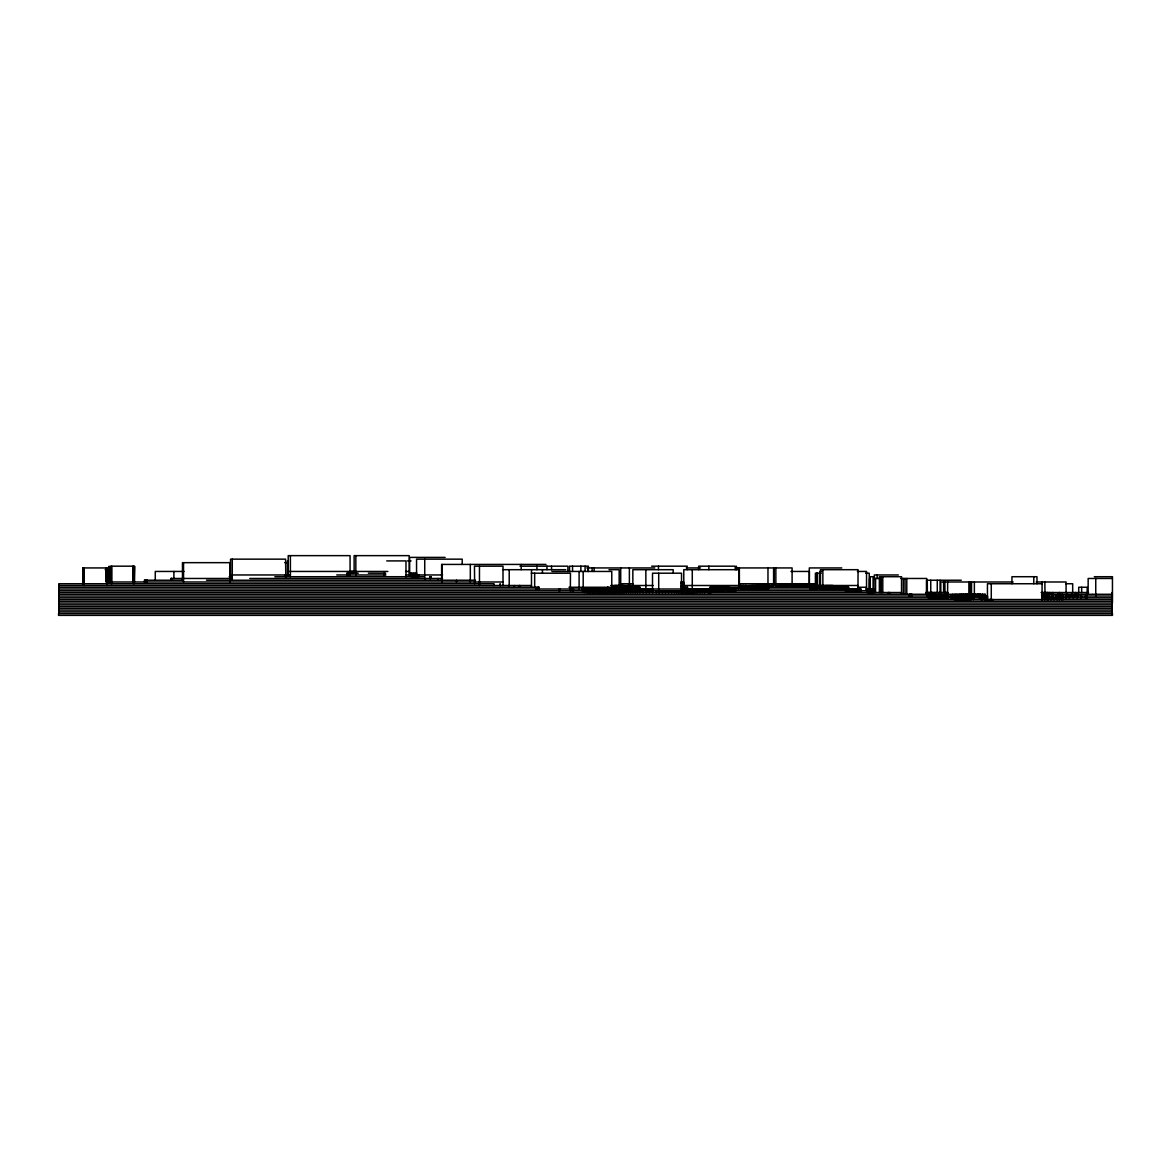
<?xml version="1.0" encoding="UTF-8"?>
<svg xmlns="http://www.w3.org/2000/svg" width="1171" height="1171" viewBox="0 0 1171 1171"><rect width="100%" height="100%" fill="white"/><g stroke="black" fill="none" stroke-linecap="round" stroke-linejoin="round"><path stroke-width="1.5" d="M58.77 603.065L1112.23 603.065L1112.23 599.552L58.77 599.552M445.126 557.396L409.645 557.396L409.66 574.961M386.752 560.909L405.986 560.909L405.986 576.718M407.406 560.909L411.065 560.909M284.743 562.665L288.286 562.665M545.949 564.422L441.628 564.422L441.628 580.231M519.968 566.179L567.876 566.179L567.876 571.448M651.647 566.179L687.231 566.179L687.231 569.692M586.803 567.935L654.779 567.935M686.265 567.935L700.536 567.935M737.115 567.935L773.592 567.935L773.592 583.744M841.788 567.935L809.307 567.935L809.249 587.257M105.156 569.692L108.683 569.692M503.091 569.692L531.488 569.692L531.488 587.257M531.868 569.692L565.769 569.692M608.964 569.692L619.166 569.692L619.166 585.5M184.023 571.448L155.275 571.448L155.275 580.231M288.212 571.448L387.85 571.448M405.634 571.448L409.191 571.448M551.907 571.448L611.774 571.448L611.774 587.257M790.937 571.448L809.381 571.448L809.381 585.5M821.866 571.448L819.846 571.448L819.788 587.257M857.377 571.448L866.54 571.448L866.54 590.77M348.665 573.205L346.836 573.205L346.836 574.961M349.104 573.205L358.253 573.205M368.353 573.205L385.669 573.205M409.66 573.205L416.935 573.205M531.341 573.205L570.467 573.205L570.35 590.77M821.12 573.205L815.397 573.205L815.411 589.013M865.676 573.205L869.233 573.205L869.233 590.77M230.555 574.961L289.574 574.961M336.765 574.961L385.918 574.961M405.634 574.961L442.579 574.961M898.362 574.961L874.342 574.961L874.342 578.474M229.15 576.718L231.346 576.718M274.848 576.718L423.682 576.718M431.148 576.718L429.83 576.718L429.83 578.474M1094.314 576.718L1112.45 576.718L1112.45 603.065M231.785 578.474L170.732 578.474L170.732 580.231M249.789 578.474L442.565 578.474M880.753 578.474L873.961 578.474L873.8 592.526M900.645 578.474L926.729 578.474L926.729 596.039M1112.45 578.474L1088.152 578.474L1088.152 594.283M183.042 580.231L144.384 580.231L144.384 581.987M206.535 580.231L475.499 580.231M961.289 580.231L927.271 580.231L927.359 594.283M111.391 581.987L503.003 581.987M1013.164 581.987L940.796 581.987L940.796 592.526M1036.233 581.987L1066.078 581.987L1066.078 592.526M620.703 583.744L632.999 583.744M681.449 583.744L684.084 583.744L684.084 585.5M739.34 583.744L816.333 583.744M1042.073 583.744L987.446 583.744L987.446 599.552L987.519 596.039L58.77 596.039M1065.83 583.744L1072.68 583.744L1072.68 592.526M58.77 585.5L531.488 585.5M610.662 585.5L653.14 585.5M858.05 585.5L681.01 585.5L681.01 587.257M58.77 587.257L539.187 587.257L539.187 589.013M568.989 587.257L640.171 587.257M709.553 587.257L848.77 587.257L848.77 590.77M857.611 587.257L866.54 587.257M58.77 589.013L861.066 589.013L861.066 590.77M865.676 589.013L874.239 589.013M58.77 590.77L874.239 590.77L874.239 592.526M58.77 592.526L901.538 592.526M925.602 592.526L948.027 592.526L948.027 594.283M1041.092 592.526L1088.562 592.526M1111.996 592.526L1112.23 613.604M58.77 594.283L912.004 594.283L912.004 596.039M912.238 594.283L985.323 594.283L985.323 596.039M1041.531 594.283L1092.221 594.283M1092.704 594.283L1112.45 594.283M1041.531 596.039L1112.45 596.039M58.77 597.796L987.519 597.796M1041.751 597.796L1112.23 597.796M58.77 601.309L1112.23 601.309M58.77 604.822L1112.23 604.822M58.77 606.578L1112.23 606.578M58.77 608.335L1112.23 608.335M58.77 610.091L1112.23 610.091M58.77 611.848L1112.23 611.848M1095.749 578.474L1095.749 596.039M1087.186 592.526L1087.186 587.257L1078.711 587.257L1078.711 592.526M1087.23 596.039L1087.23 597.796M1086.761 594.283L1086.761 596.039M1086.322 594.283L1086.322 596.039M1085.883 596.039L1085.883 597.796M1085.444 596.039L1085.444 597.796M1081.667 587.257L1081.667 592.526M1081.492 596.039L1081.492 597.796M1081.053 596.039L1081.053 597.796M1078.418 594.283L1078.418 596.039M1077.979 594.283L1077.979 596.039M1077.54 596.039L1077.54 597.796M1077.1 596.039L1077.1 597.796M1075.783 592.526L1075.783 594.283M1075.344 592.526L1075.344 596.039M1074.905 594.283L1074.905 596.039M1073.587 596.039L1073.587 597.796M1073.148 596.039L1073.148 597.796M1071.831 594.283L1071.831 596.039M1071.392 594.283L1071.392 596.039M1069.635 596.039L1069.635 597.796M1069.196 596.039L1069.196 597.796M1067.44 594.283L1067.44 596.039M1067.001 594.283L1067.001 596.039M1066.122 596.039L1066.122 597.796M1065.683 596.039L1065.683 597.796M1063.224 597.796L1063.224 599.552M1062.609 594.283L1062.609 597.796M1062.17 594.283L1062.17 599.552M1061.731 597.796L1061.731 599.552M1059.975 596.039L1059.975 597.796M1059.535 592.526L1059.535 594.283M1059.535 596.039L1059.535 599.552M1059.096 592.526L1059.096 594.283M1059.096 597.796L1059.096 599.552M1058.218 594.283L1058.218 596.039M1057.779 594.283L1057.779 596.039M1057.34 597.796L1057.34 599.552M1056.901 597.796L1056.901 599.552M1056.462 596.039L1056.462 597.796M1056.022 596.039L1056.022 597.796M1054.266 597.796L1054.266 599.552M1053.827 597.796L1053.827 599.552M1052.949 592.526L1052.949 597.796M1052.509 592.526L1052.509 597.796M1051.192 597.796L1051.192 599.552M1050.753 597.796L1050.753 599.552M1049.875 592.526L1049.875 594.283M1049.436 592.526L1049.436 594.283M1049.436 596.039L1049.436 597.796M1048.996 596.039L1048.996 597.796M1048.118 592.526L1048.118 596.039M1048.118 597.796L1048.118 599.552M1047.679 592.526L1047.679 596.039M1047.679 597.796L1047.591 601.309M1047.211 592.526L1047.211 594.283M1046.801 592.526L1046.801 594.283M1045.923 592.526L1045.923 594.283M1045.923 596.039L1045.923 597.796M1045.483 592.526L1045.483 594.283M1045.483 596.039L1045.483 597.796M1045.044 597.796L1045.044 599.552M1044.869 581.987L1045.015 594.283M1044.605 592.526L1044.605 596.039M1044.605 597.796L1044.605 599.552M1044.166 592.526L1044.166 596.039M1043.288 592.526L1043.288 594.283M1042.849 592.526L1042.849 594.283M1042.41 592.526L1042.41 594.283M1042.073 581.987L1042.073 601.309M1036.979 583.744L1036.979 576.718L1011.949 576.718L1011.949 583.744M1033.788 576.718L1033.788 583.744M992.379 599.552L992.452 601.309M991.969 599.552L991.939 601.309M991.515 599.552L991.471 601.309M991.266 583.744L991.266 599.552M991.09 599.552L991.061 601.309M990.212 599.552L990.183 601.309M989.773 599.552L989.744 601.309M989.305 599.552L989.334 601.309M988.953 599.552L988.953 601.309M987.08 597.796L987.08 599.552M986.641 597.796L986.641 599.552M985.762 597.796L985.762 599.552M985.323 597.796L985.323 599.552M984.884 594.283L984.884 596.039M984.884 597.796L984.884 599.552M984.445 596.039L984.445 599.552M984.006 596.039L984.006 597.796M982.689 594.283L982.689 596.039M982.689 597.796L982.689 599.552M982.249 594.283L982.249 596.039M982.249 597.796L982.249 599.552M981.371 597.796L981.371 599.552M980.932 597.796L980.932 599.552M980.493 594.283L980.493 596.039M980.054 594.283L980.054 596.039M979.615 596.039L979.615 597.796M979.176 594.283L979.176 597.796M978.736 594.283L978.736 596.039M977.858 594.283L977.858 596.039M977.419 594.283L977.419 596.039M976.102 594.283L976.102 596.039M975.663 594.283L975.663 596.039M975.223 594.283L975.223 596.039M974.784 594.283L974.784 596.039M974.36 581.987L974.36 594.283M973.906 594.283L973.906 596.039M973.467 594.283L973.467 596.039M973.467 597.796L973.525 599.552M973.028 594.283L973.028 596.039M972.589 594.283L972.589 596.039M972.15 596.039L972.15 597.796M971.71 594.283L971.71 597.796M971.549 581.987L971.549 594.283M971.271 594.283L971.271 596.039M971.345 597.796L971.315 599.552M970.832 594.283L970.832 596.039M970.393 594.283L970.393 596.039M970.437 597.796L970.466 599.552M970.291 581.987L970.291 594.283M969.954 594.283L969.954 596.039M970.012 597.796L969.998 599.552M969.515 594.283L969.515 596.039M969.573 597.796L969.559 599.552M969.076 594.283L969.076 596.039M969.134 597.796L969.105 599.552M968.885 581.987L968.885 594.283M968.637 594.283L968.637 596.039M968.197 594.283L968.197 596.039M968.271 597.796L968.227 599.552M967.758 594.283L967.758 596.039M967.817 597.796L967.758 599.552M967.319 594.283L967.319 596.039M967.378 597.796L967.348 599.552M966.88 594.283L966.88 596.039M966.939 597.796L966.88 599.552M966.441 594.283L966.441 596.039M966.002 594.283L966.002 596.039M966.06 597.796L966.031 599.552M965.563 594.283L965.621 599.552M965.124 596.039L965.153 599.552M964.684 594.283L964.684 596.039M964.714 597.796L964.743 599.552M963.806 594.283L963.806 596.039M963.835 597.796L963.865 599.552M963.367 594.283L963.367 596.039M963.426 597.796L963.396 599.552M962.986 597.796L962.943 599.552M962.489 594.283L962.489 596.039M962.503 597.796L962.503 599.552M962.108 597.796L962.079 599.552L962.05 596.039M961.611 594.283L961.64 599.552M961.171 594.283L961.171 596.039M961.186 597.796L961.201 599.552M960.762 597.796L960.747 599.552M960.293 594.283L960.293 596.039M960.322 597.796L960.308 599.552M959.883 597.796L959.883 599.552L959.854 596.039M959.415 594.283L959.444 599.552M958.976 597.796L959.005 599.552M958.537 596.039L958.551 599.552M958.098 594.283L958.127 599.552M957.219 596.039L957.234 599.552M956.78 594.283L956.809 599.552M956.341 596.039L956.356 599.552M955.931 597.796L955.917 599.552M955.492 597.796L955.492 599.552L955.463 594.283M955.024 596.039L955.053 599.552M954.585 596.039L954.614 599.552M954.145 594.283L954.189 599.552M952.828 596.039L952.828 597.796M952.389 594.283L952.389 597.796M951.511 596.039L951.511 597.796M951.072 596.039L951.072 597.796M948.437 596.039L948.437 597.796M947.998 596.039L947.998 597.796M947.676 581.987L947.588 594.283M947.31 596.039L947.222 597.796M947.149 592.526L947.119 596.039M946.241 592.526L946.285 594.283M946.344 596.039L946.402 597.796M945.831 592.526L945.846 594.283M945.948 596.039L945.89 597.796M945.509 596.039L945.509 597.796M945.451 596.039L945.451 597.796M945.07 596.039L945.07 597.796L944.865 581.987M944.616 596.039L944.558 597.796M944.177 596.039L944.104 597.796M943.606 581.987L943.606 592.526M943.665 596.039L943.709 597.796M943.284 596.039L943.226 597.796M942.392 596.039L942.333 597.796M941.85 594.283L941.894 597.796M941.499 596.039L941.44 597.796M941.045 596.039L941.001 597.796M940.606 596.039L940.562 597.796M940.079 580.231L940.079 592.526M939.713 596.039L939.684 597.796M939.244 592.526L939.244 594.283M939.23 596.039L939.274 597.796M938.776 592.526L938.776 594.283M938.791 596.039L938.82 597.796M938.381 596.039L938.337 597.796M937.503 596.039L937.488 597.796M937.268 580.231L937.268 592.526M937.034 596.039L937.034 597.796M936.624 596.039L936.595 597.796M936.171 592.526L936.171 594.283M936.156 596.039L936.171 597.796M935.702 592.526L935.702 594.283M935.717 596.039L935.731 597.796M935.278 596.039L935.292 597.796M934.839 596.039L934.853 597.796M934.414 592.526L934.414 594.283M934.399 596.039L934.414 597.796M933.946 592.526L933.946 594.283M933.975 596.039L933.946 597.796M933.067 592.526L933.067 594.283M933.097 596.039L933.082 597.796M932.628 592.526L932.628 594.283M932.658 596.039L932.628 597.796M932.189 592.526L932.189 594.283M932.233 596.039L932.204 597.796M931.75 592.526L931.75 594.283M931.779 596.039L931.765 597.796M931.311 592.526L931.311 594.283M930.872 592.526L930.872 594.283M930.886 596.039L930.916 597.796M930.755 580.231L930.755 592.526M930.462 596.039L930.447 597.796M929.994 592.526L929.994 594.283M930.023 596.039L929.994 597.796M929.554 592.526L929.554 594.283M929.569 596.039L929.598 597.796M929.115 592.526L929.115 594.283M928.676 592.526L928.676 594.283M928.72 596.039L928.691 597.796M928.237 592.526L928.237 594.283M928.252 596.039L928.266 597.796M927.798 592.526L927.798 594.283M926.481 580.231L926.481 594.283M926.041 592.526L926.041 594.283M911.14 594.283L911.126 596.039M910.701 594.283L910.687 596.039M910.262 594.283L910.248 596.039M909.808 594.283L909.823 596.039M906.793 578.474L906.793 594.283M905.037 578.474L905.11 594.283M903.353 578.474L903.353 594.283M901.538 594.283L901.538 576.718L879.362 576.718L879.362 592.526M889.609 592.526L889.609 594.283M889.199 592.526L889.17 594.283M888.73 592.526L888.76 594.283M888.291 592.526L888.291 594.283M882.788 576.718L882.788 592.526M881.119 576.718L881.119 592.526M881.031 576.718L881.031 592.526M877.152 574.961L877.152 578.474M875.571 578.474L875.571 592.526M873.376 589.013L873.361 592.526M873.083 589.013L873.083 576.718L870.273 576.718L870.287 592.526M872.922 589.013L872.922 592.526M872.483 590.77L872.483 592.526M872.058 590.77L872.058 589.013L872.044 592.526M871.619 589.013L871.605 592.526M871.165 589.013L871.165 592.526M870.726 590.77L870.726 592.526M869.848 590.77L869.863 592.526M869.555 578.474L869.409 592.526M868.97 589.013L868.97 592.526M868.545 590.77L868.531 592.526M868.106 590.77L868.092 592.526M867.667 590.77L867.652 592.526M867.228 590.77L867.213 592.526M860.626 589.013L860.641 590.77M860.187 589.013L860.202 590.77M859.748 589.013L859.748 590.77M859.309 589.013L859.309 590.77M858.87 589.013L858.87 590.77M858.431 589.013L858.431 590.77M857.992 590.77L858.05 569.692L820.476 569.692L820.476 585.5M857.553 589.013L857.553 590.77M857.113 589.013L857.113 590.77M856.674 589.013L856.674 590.77M856.235 589.013L856.235 590.77M855.796 589.013L855.796 590.77M855.357 589.013L855.357 590.77M854.918 589.013L854.918 590.77M854.479 589.013L854.493 590.77M854.04 589.013L854.054 590.77M853.615 589.013L853.6 590.77M853.161 589.013L853.176 590.77M852.722 589.013L852.737 590.77M852.283 589.013L852.298 590.77M851.859 589.013L851.844 590.77M851.419 589.013L851.405 590.77M850.966 589.013L850.98 590.77M850.527 589.013L850.541 590.77M850.087 589.013L850.102 590.77M849.648 589.013L849.663 590.77M849.224 589.013L849.209 590.77M848.346 587.257L848.331 590.77M847.906 587.257L847.892 590.77M847.453 587.257L847.467 590.77M847.014 587.257L847.028 590.77M846.574 587.257L846.574 590.77M846.135 587.257L846.15 590.77M845.696 587.257L845.696 590.77M845.257 587.257L845.272 590.77M844.818 587.257L844.818 589.013M844.379 587.257L844.379 589.013M843.94 587.257L843.94 589.013M843.501 587.257L843.501 589.013M843.061 587.257L843.061 589.013M842.622 587.257L842.622 589.013M842.183 587.257L842.183 589.013M841.744 587.257L841.744 589.013M841.305 587.257L841.305 589.013M840.866 587.257L840.866 589.013M840.427 587.257L840.427 589.013M839.988 587.257L839.988 589.013M839.548 587.257L839.548 589.013M839.109 587.257L839.109 589.013M838.656 587.257L838.67 589.013M838.246 587.257L838.231 589.013M837.792 587.257L837.792 589.013M837.353 587.257L837.353 589.013M836.914 587.257L836.914 589.013M836.489 587.257L836.475 589.013M836.035 587.257L836.05 589.013M835.596 587.257L835.611 589.013M835.172 587.257L835.157 589.013M834.733 587.257L834.718 589.013M834.294 587.257L834.279 589.013M833.854 587.257L833.84 589.013M833.415 587.257L833.401 589.013M832.962 585.5L832.962 589.013M832.522 585.5L832.522 589.013M832.098 585.5L832.069 589.013M831.644 585.5L831.644 589.013M831.22 585.5L831.205 589.013M830.781 585.5L830.781 589.013M830.327 585.5L830.341 589.013M829.888 585.5L829.888 589.013M829.463 585.5L829.463 589.013M829.009 585.5L829.024 589.013M828.585 585.5L828.585 589.013M828.146 585.5L828.117 589.013M827.692 585.5L827.692 589.013M827.238 585.5L827.253 589.013M826.814 585.5L826.814 589.013M826.389 585.5L826.375 589.013M825.95 585.5L825.95 589.013M825.496 585.5L825.482 589.013M825.072 585.5L825.072 589.013M824.618 587.257L824.633 589.013M824.194 585.5L824.194 589.013M823.755 585.5L823.74 589.013M823.315 585.5L823.301 587.257M822.862 569.692L822.862 585.5M822.862 587.257L822.876 589.013M822.437 585.5L822.423 587.257M821.998 585.5L821.998 589.013M821.12 585.5L821.105 589.013M820.666 585.5L820.681 587.257M820.242 585.5L820.227 587.257M819.378 587.257L819.378 589.013L819.349 585.5M818.924 585.5L818.91 587.257M818.061 585.5L818.046 587.257M817.563 573.205L817.621 587.257M816.509 573.205L816.509 585.5M816.436 573.205L816.319 589.013M815.85 585.5L815.85 589.013M814.533 585.5L814.518 589.013M814.094 585.5L814.079 589.013M813.669 585.5L813.669 589.013M813.201 585.5L813.216 589.013M812.352 585.5L812.323 589.013M811.884 585.5L811.869 589.013M811.459 585.5L811.444 589.013M811.02 585.5L811.005 589.013M810.595 587.257L810.595 585.5L810.566 589.013M810.112 585.5L810.142 587.257M809.981 587.257L810.025 589.013M809.688 583.744L809.688 587.257M808.824 583.744L808.81 587.257M808.385 585.5L808.385 583.744L808.385 587.257M807.946 583.744L807.946 587.257M807.522 583.744L807.507 587.257M807.082 583.744L807.053 585.5M806.643 583.744L806.629 587.257M806.204 585.5L806.204 583.744L806.175 587.257M805.736 583.744L805.765 585.5M805.311 583.744L805.311 587.257M804.433 583.744L804.448 585.5M803.569 583.744L803.555 585.5M803.116 583.744L803.13 585.5M802.691 583.744L802.677 585.5M802.252 583.744L802.237 585.5M801.374 583.744L801.33 587.257M800.92 583.744L800.891 587.257M800.481 583.744L800.496 585.5M800.056 583.744L800.013 587.257M799.617 585.5L799.617 583.744L799.573 587.257M799.178 583.744L799.134 587.257M798.739 583.744L798.695 587.257M798.3 583.744L798.256 587.257M797.846 583.744L797.817 587.257M797.422 585.5L797.422 583.744L797.407 587.257M796.983 583.744L796.939 587.257M796.5 585.5L796.5 587.257M796.104 583.744L796.09 585.5M795.621 583.744L795.621 587.257M795.182 585.5L795.182 587.257M793.894 583.744L793.865 587.257M793.426 585.5L793.426 587.257M792.577 583.744L792.591 585.5M792.108 585.5L792.094 567.935L773.929 567.935L773.929 583.744M791.669 585.5L791.669 587.257M791.23 585.5L791.23 587.257M789.474 583.744L789.474 585.5M789.034 583.744L789.034 585.5M788.156 583.744L788.156 587.257M787.717 583.744L787.717 587.257M787.278 583.744L787.278 585.5M786.839 583.744L786.839 585.5M785.99 583.744L785.99 585.5M785.521 583.744L785.521 587.257M785.082 583.744L785.082 587.257M784.204 583.744L784.204 585.5M783.765 583.744L783.765 585.5M782.887 583.744L782.887 585.5M782.448 583.744L782.448 587.257M782.008 585.5L782.008 587.257M781.569 583.744L781.569 585.5M781.13 583.744L781.13 585.5M780.691 585.5L780.691 587.257M780.252 585.5L780.252 587.257M779.813 583.744L779.784 587.257M779.374 583.744L779.374 587.257M778.935 585.5L778.935 587.257M778.495 585.5L778.495 587.257M778.056 585.5L778.056 587.257M777.178 585.5L777.178 587.257M776.724 585.5L776.724 587.257M775.861 567.935L775.861 585.5M775.422 583.744L775.422 585.5M772.787 583.744L772.787 587.257M772.758 585.5L772.758 587.257M772.348 583.744L772.348 585.5M771.44 585.5L771.469 587.257M770.137 585.5L770.123 587.257M769.274 583.744L769.274 585.5M768.835 583.744L768.805 587.257M768.469 587.257L768.469 589.013M767.971 567.935L767.971 583.744M767.517 583.744L767.488 589.013M767.078 583.744L767.078 585.5M766.624 587.257L766.61 589.013M766.185 585.5L766.171 589.013M765.761 583.744L765.761 585.5M765.732 587.257L765.746 589.013M765.322 583.744L765.307 589.013M764.883 583.744L764.883 585.5M764.868 587.257L764.853 589.013M764.443 583.744L764.443 589.013M764.004 585.5L764.004 587.257M763.99 583.744L763.99 589.013M763.551 585.5L763.536 589.013M763.097 585.5L763.111 589.013M762.672 583.744L762.643 589.013M762.233 585.5L762.204 589.013M761.809 585.5L761.809 587.257M761.779 585.5L761.765 589.013M761.355 585.5L761.326 589.013M760.93 585.5L760.901 587.257M760.477 585.5L760.462 589.013M760.023 585.5L760.023 589.013M759.584 585.5L759.598 587.257M759.145 585.5L759.145 589.013M758.735 583.744L758.706 589.013M758.266 585.5L758.281 589.013M757.827 585.5L757.857 589.013M757.388 585.5L757.403 589.013M756.964 585.5L756.964 589.013M756.539 585.5L756.525 589.013M756.085 585.5L756.1 589.013M755.632 585.5L755.646 589.013M755.193 587.257L755.207 589.013M754.739 585.5L754.753 589.013M754.3 585.5L754.314 589.013M753.875 587.257L753.904 589.013M753.421 585.5L753.451 589.013M753.026 587.257L753.026 589.013M752.997 587.257L752.997 589.013M752.558 585.5L752.572 589.013M752.119 585.5L752.119 589.013M751.709 587.257L751.68 589.013M751.226 585.5L751.255 589.013M750.362 587.257L750.377 589.013M749.908 585.5L749.923 589.013M749.499 587.257L749.484 589.013M749.059 587.257L749.045 589.013M748.62 587.257L748.606 589.013M748.196 587.257L748.167 589.013M747.727 587.257L747.742 589.013M747.303 587.257L747.288 589.013M746.864 587.257L746.849 589.013M746.425 587.257L746.41 589.013M746 585.5L745.971 589.013M745.532 585.5L745.546 589.013M745.107 587.257L745.093 589.013M744.668 587.257L744.654 589.013M744.229 587.257L744.214 589.013M743.79 587.257L743.775 589.013M743.365 585.5L743.351 589.013M742.897 585.5L742.897 587.257M742.473 587.257L742.458 589.013M742.033 587.257L742.004 589.013M741.17 585.5L741.17 587.257M740.731 585.5L740.701 589.013M739.413 587.257L739.34 567.935M738.974 585.5L738.974 587.257M738.784 587.257L738.784 569.692L683.776 569.692L683.776 587.257M738.506 587.257L738.52 589.013M736.442 566.179L736.442 569.692M735.856 589.013L735.856 590.77M735.447 589.013L735.447 590.77M735.212 569.692L735.212 566.179L698.677 566.179L698.677 569.692M735.447 589.013L735.417 590.77M735.007 589.013L734.978 590.77M734.568 589.013L734.539 590.77M734.129 589.013L734.1 590.77M733.69 589.013L733.661 590.77M733.251 589.013L733.222 590.77M732.768 589.013L732.797 590.77M732.358 589.013L732.329 590.77M731.919 589.013L731.89 590.77M731.509 589.013L731.451 590.77M731.041 589.013L731.011 590.77M730.133 589.013L730.192 590.77M729.313 587.257L729.284 590.77M728.874 587.257L728.874 589.013M727.996 587.257L727.938 590.77M727.118 587.257L727.118 589.013M726.679 587.257L726.679 589.013M726.649 589.013L726.62 590.77M726.24 587.257L726.24 589.013M725.8 587.257L725.8 589.013M725.317 587.257L725.317 589.013M724.922 587.257L724.922 590.77M724.483 589.013L724.483 590.77M724.044 587.257L724.044 589.013M723.605 587.257L723.605 589.013M723.166 587.257L723.166 590.77M722.727 587.257L722.727 590.77M722.258 587.257L722.258 589.013M721.848 587.257L721.848 589.013M721.409 589.013L721.409 590.77M720.97 587.257L720.97 590.77M720.531 587.257L720.531 589.013M720.092 589.013L720.092 590.77M719.653 587.257L719.653 590.77M719.214 587.257L719.214 589.013M718.745 587.257L718.774 590.77M718.335 587.257L718.335 590.77M717.457 587.257L717.457 590.77M717.018 587.257L717.018 590.77M716.14 587.257L716.14 590.77M715.701 587.257L715.701 590.77M714.822 589.013L714.822 590.77M714.383 587.257L714.383 590.77M713.944 587.257L713.944 590.77M713.505 589.013L713.505 590.77M713.066 587.257L713.066 589.013M712.627 587.257L712.627 590.77M711.748 589.013L711.748 590.77M711.309 587.257L711.309 589.013M711.251 590.77L711.236 592.526M710.87 587.257L710.841 592.526L710.797 590.77M710.431 589.013L710.358 592.526M709.992 589.013L709.919 592.526M709.509 590.77L709.48 592.526M709.114 589.013L709.114 590.77M708.865 566.179L708.865 569.692M709.07 590.77L709.041 592.526M708.675 589.013L708.631 592.526L708.587 590.77M708.235 589.013L708.235 590.77M707.796 589.013L707.752 592.526M707.357 589.013L707.357 590.77M706.918 589.013L706.918 590.77M706.45 589.013L706.45 590.77M706.04 589.013L706.04 590.77M705.162 589.013L705.162 590.77M704.722 589.013L704.722 592.526M704.283 589.013L704.283 592.526M703.844 589.013L703.844 590.77M703.376 589.013L703.376 590.77M702.966 589.013L702.966 590.77M702.527 590.77L702.527 592.526M702.088 589.013L702.044 592.526M701.649 589.013L701.649 590.77M700.77 589.013L700.77 590.77M700.331 589.013L700.331 592.526M699.863 589.013L699.848 592.526M699.453 589.013L699.453 590.77M698.575 589.013L698.575 590.77M698.136 589.013L698.136 592.526M697.667 589.013L697.696 592.526M697.257 589.013L697.257 590.77M696.379 589.013L696.379 592.526M695.94 589.013L695.94 592.526M695.062 589.013L695.062 592.526M694.623 589.013L694.579 592.526M693.744 590.77L693.744 592.526M693.305 589.013L693.305 592.526M692.866 589.013L692.866 592.526M692.281 569.692L692.281 589.013M692.427 590.77L692.427 592.526M691.988 589.013L691.988 592.526M691.549 589.013L691.549 592.526M691.11 590.77L691.11 592.526M690.67 590.77L690.67 592.526M690.231 589.013L690.231 592.526M689.792 589.013L689.792 592.526M689.353 590.77L689.353 592.526M688.914 589.013L688.914 590.77M688.475 589.013L688.475 592.526M688.036 590.77L688.036 592.526M687.597 592.526L687.597 587.257L682.327 587.257L682.327 592.526M687.157 587.257L687.157 592.526M686.674 590.77L686.674 592.526M686.279 590.77L686.279 592.526M685.84 589.013L685.84 590.77M685.401 589.013L685.401 592.526M684.962 587.257L684.962 589.013M684.962 590.77L684.962 592.526M684.523 587.257L684.523 590.77M684.084 589.013L684.084 592.526M683.644 585.5L683.644 581.987L680.98 581.987L680.98 583.744M683.644 590.77L683.644 592.526M683.205 581.987L683.205 583.744M683.205 585.5L683.205 587.257M682.766 585.5L682.766 592.526M681.888 581.987L681.888 585.5M681.537 590.77L681.537 573.205L652.51 573.205L652.51 590.77M681.449 581.987L681.449 587.257M681.449 590.77L681.449 592.526M681.01 590.77L681.01 592.526M680.131 590.77L680.131 592.526M679.692 590.77L679.692 592.526M678.375 590.77L678.375 592.526M677.936 590.77L677.936 592.526M676.618 590.77L676.618 592.526M676.179 590.77L676.179 592.526M674.423 590.77L674.423 592.526M673.984 590.77L673.984 592.526M673.193 573.205L673.193 569.692L632.838 569.692L632.838 587.257M671.788 590.77L671.788 592.526M671.349 590.77L671.349 592.526M668.714 590.77L668.714 592.526M668.275 590.77L668.275 592.526M665.64 590.77L665.64 592.526M665.201 590.77L665.201 592.526M662.566 590.77L662.566 592.526M662.127 590.77L662.127 592.526M659.493 590.77L659.493 592.526M659.053 590.77L659.053 592.526M658.702 573.205L658.702 592.526M658.468 566.179L658.468 569.692M656.419 590.77L656.419 592.526M655.98 590.77L655.98 592.526M652.906 590.77L652.906 592.526M652.467 589.013L652.467 592.526M650.71 589.013L650.71 590.77M650.271 589.013L650.271 590.77M649.393 590.77L649.393 592.526M648.954 590.77L648.954 592.526M648.075 589.013L648.075 590.77M647.636 589.013L647.636 590.77M646.319 590.77L646.319 592.526M645.85 569.692L645.88 592.526M645.441 589.013L645.441 590.77M643.684 589.013L643.684 590.77M643.245 589.013L643.245 592.526M642.806 590.77L642.806 592.526M641.488 589.013L641.488 590.77M641.049 589.013L641.049 590.77M640.171 590.77L640.171 592.526M639.732 587.257L639.732 592.526M639.293 589.013L639.293 590.77M638.854 587.257L638.854 589.013M637.975 587.257L637.975 589.013M637.522 587.257L637.536 592.526M637.097 589.013L637.097 592.526M636.219 587.257L636.219 589.013M635.78 587.257L635.78 590.77M635.341 589.013L635.341 592.526M634.902 587.257L634.902 589.013M634.902 590.77L634.902 592.526M634.462 589.013L634.462 590.77M634.448 587.257L634.448 589.013M634.023 589.013L634.023 590.77M633.145 587.257L633.145 589.013M633.145 590.77L633.145 592.526M632.677 587.257L632.706 592.526M632.267 589.013L632.267 590.77M631.389 587.257L631.389 590.77M630.949 585.5L630.949 592.526M630.496 585.5L630.496 587.257M630.481 589.013L630.51 592.526M630.071 587.257L630.071 590.77M629.603 587.257L629.603 589.013M629.383 567.935L629.383 585.5M629.193 589.013L629.193 590.77M628.754 589.013L628.754 592.526M628.315 585.5L628.315 592.526M627.876 589.013L627.876 590.77M627.861 585.5L627.846 589.013M627.407 589.013L627.407 590.77M626.997 589.013L626.997 590.77M626.558 590.77L626.558 592.526M626.119 587.257L626.119 592.526M625.68 587.257L625.68 590.77M625.241 589.013L625.241 590.77M624.802 589.013L624.802 592.526M624.363 587.257L624.363 592.526M623.923 585.5L623.923 590.77M623.484 589.013L623.484 592.526M623.016 585.5L623.031 587.257M623.045 589.013L623.045 592.526M622.591 585.5L622.577 587.257M622.606 589.013L622.606 590.77M622.138 585.5L622.167 589.013M622.167 590.77L622.167 592.526M621.713 585.5L621.728 592.526M621.289 589.013L621.289 590.77M620.85 585.5L620.82 587.257M620.85 589.013L620.85 592.526M620.703 567.935L620.703 585.5M620.381 585.5L620.396 587.257M620.41 589.013L620.41 592.526M619.503 585.5L619.532 592.526M619.093 587.257L619.093 592.526M619.064 585.5L619.078 587.257M618.639 585.5L618.625 587.257M618.654 589.013L618.654 590.77M618.2 585.5L618.186 587.257M618.215 589.013L618.215 592.526M617.776 590.77L617.776 592.526M617.322 585.5L617.307 587.257M617.337 589.013L617.278 592.526M616.897 587.257L616.897 592.526M616.868 585.5L616.883 587.257M616.458 585.5L616.429 589.013M615.99 585.5L616.005 587.257M616.019 589.013L616.019 592.526M615.536 585.5L615.565 587.257M615.551 589.013L615.58 592.526M615.038 585.5L615.126 587.257M614.702 589.013L614.702 592.526M614.658 585.5L614.673 587.257M614.263 589.013L614.263 592.526M613.824 587.257L613.765 592.526M613.355 587.257L613.384 592.526M612.506 589.013L612.506 592.526M612.038 589.013L612.067 592.526M611.555 590.77L611.555 592.526M611.189 590.77L611.189 592.526M610.75 589.013L610.75 590.77M610.311 589.013L610.311 592.526M609.871 589.013L609.871 592.526M609.432 589.013L609.432 590.77M608.993 590.77L608.993 592.526M608.554 590.77L608.554 592.526M608.115 587.257L608.115 592.526M607.647 587.257L607.676 592.526M607.237 589.013L607.237 592.526M606.798 589.013L606.798 592.526M606.271 590.77L606.271 592.526M605.919 589.013L605.919 592.526M605.451 589.013L605.451 590.77M605.041 590.77L605.041 592.526M604.602 589.013L604.602 592.526M604.163 589.013L604.163 592.526M603.724 589.013L603.724 592.526M603.285 590.77L603.285 592.526M602.845 589.013L602.845 592.526M602.406 589.013L602.406 592.526M601.967 589.013L601.967 592.526M601.528 589.013L601.528 592.526M601.089 589.013L601.089 592.526M600.65 589.013L600.65 592.526M600.211 589.013L600.211 592.526M599.772 589.013L599.772 592.526M599.332 589.013L599.332 592.526M598.893 589.013L598.893 592.526M598.454 589.013L598.454 592.526M598.015 589.013L598.015 592.526M597.532 589.013L597.576 592.526M597.137 589.013L597.137 592.526M596.698 589.013L596.698 592.526M596.259 590.77L596.259 592.526M595.819 589.013L595.819 592.526M595.38 589.013L595.38 590.77M594.941 589.013L594.941 592.526M594.502 589.013L594.502 592.526M594.18 567.935L594.18 571.448M594.063 589.013L594.063 592.526M593.624 589.013L593.624 592.526M593.185 589.013L593.185 592.526M592.746 590.77L592.746 592.526M592.687 589.013L592.687 590.77M592.306 589.013L592.306 592.526M592.16 567.935L592.16 571.448M591.867 590.77L591.867 592.526M591.428 589.013L591.428 590.77M590.989 589.013L590.989 592.526M590.55 590.77L590.55 592.526M590.111 589.013L590.111 590.77M589.672 589.013L589.672 592.526M589.233 590.77L589.233 592.526M588.793 589.013L588.793 590.77M588.384 571.448L588.384 566.179L569.545 566.179L569.545 571.448M588.354 589.013L588.354 592.526M587.915 590.77L587.915 592.526M587.037 589.013L587.037 592.526M586.598 589.013L586.598 592.526M585.28 589.013L585.28 590.77M585.09 566.179L585.09 571.448M584.841 589.013L584.871 592.526M584.007 590.77L583.992 592.526M583.187 571.448L583.187 589.013M582.646 589.013L582.646 590.77M582.207 589.013L582.207 590.77M580.86 566.179L580.86 571.448M579.103 571.448L579.103 589.013M573.424 589.013L573.424 590.77M572.985 589.013L572.985 590.77M572.56 566.179L572.56 571.448M570.789 589.013L570.789 590.77M559.826 589.013L559.826 590.77M559.387 589.013L559.372 590.77M559.211 589.013L559.211 590.77M551.556 566.179L551.556 569.692M546.959 566.179L546.959 569.692M542.451 569.692L542.451 573.205M538.748 587.257L538.645 589.013M538.309 587.257L538.309 589.013M537.855 587.257L537.855 589.013M536.962 566.179L536.962 569.692M535.864 587.257L535.864 589.013M534.664 573.205L534.664 587.257M521.183 564.422L521.183 569.692M519.865 585.5L519.807 587.257M519.426 585.5L519.368 587.257M514.347 585.5L514.347 587.257M509.209 569.692L509.209 587.257M503.003 585.5L503.003 566.179L474.46 566.179L474.636 583.744M500.529 585.5L500.076 583.744L500.105 585.5M494.016 585.5L494.016 583.744L58.77 583.744L58.77 613.604M479.466 566.179L479.466 585.5M470.318 564.422L470.318 581.987M462.208 564.422L462.208 559.153L416.554 559.153L416.554 574.961M456.529 580.231L456.529 581.987M442.009 564.422L442.009 581.987M438.027 578.474L438.027 580.231M430.708 576.718L430.723 578.474M430.269 576.718L430.269 578.474M430.24 576.718L430.24 578.474M424.736 559.153L424.736 580.231M418.867 574.961L418.867 576.718M418.428 574.961L418.428 576.718M417.11 574.961L417.11 576.718M416.232 574.961L416.232 576.718M415.354 574.961L415.354 576.718M414.915 573.205L414.929 574.961M414.036 574.961L414.036 576.718M413.173 573.205L413.143 574.961M412.704 574.961L412.719 576.718M411.826 574.961L411.826 576.718M411.519 574.961L411.519 576.718M411.416 573.205L411.372 576.718M409.191 574.961L409.191 555.64L354.125 555.64L354.125 571.448M384.6 573.205L384.6 574.961M384.088 573.205L384.088 574.961M355.838 555.64L355.838 574.961M355.179 571.448L355.179 573.205M354.74 571.448L354.74 573.205M354.301 571.448L354.301 573.205M353.862 571.448L353.862 573.205M353.422 571.448L353.422 573.205M352.983 571.448L352.983 573.205M352.544 571.448L352.544 573.205M352.105 571.448L352.105 573.205M351.666 571.448L351.666 573.205M351.227 571.448L351.227 573.205M350.788 571.448L350.788 573.205M350.07 574.961L350.07 555.64L288.212 555.64L288.212 574.961M349.909 571.448L349.909 573.205M348.153 573.205L348.153 574.961M347.714 573.205L347.714 574.961M347.275 573.205L347.275 574.961M290.393 555.64L290.393 576.718M287.466 560.909L287.466 574.961M286.529 574.961L286.529 576.718M285.797 576.718L285.607 559.153L230.555 559.153L230.555 578.474M285.343 574.961L285.343 576.718M232.268 559.153L232.268 580.231M229.838 581.987L229.838 562.665L182.471 562.665L182.471 580.231M183.54 562.665L183.54 581.987M173.894 571.448L173.894 578.474M171.771 578.474L171.771 580.231M171.508 578.474L171.595 580.231M171.171 580.231L171.171 578.474L171.156 580.231M147.034 580.231L147.034 581.987M146.99 580.231L146.99 581.987M146.565 580.231L146.697 581.987M146.141 580.231L146.097 581.987M145.687 580.231L145.658 581.987M145.248 580.231L145.233 581.987M144.823 580.231L144.794 581.987M134.563 581.987L134.563 566.179L134.153 581.987M133.904 583.744L133.904 566.179L111.391 566.179L111.391 583.744M133.538 566.179L133.538 581.987M132.938 566.179L132.938 581.987M111.743 566.179L111.743 583.744M110.03 581.987L110.455 566.179L110.455 581.987L106.019 581.987L106.019 567.935M109.152 581.987L109.152 566.179L108.757 581.987M107.132 585.5L107.132 567.935L82.834 567.935L82.834 583.744M106.868 567.935L106.868 583.744M106.444 567.935L106.444 581.987M84.166 567.935L84.166 585.5M83.931 567.935L83.931 583.744M83.419 567.935L83.419 583.744M83.243 567.935L83.243 583.744M83.009 567.935L83.009 583.744M1112.45 613.604L58.55 613.604L58.55 615.361L1112.45 615.361L1112.45 613.604M992.832 601.309L992.832 599.552L992.818 601.309M990.651 601.309L990.651 599.552L990.622 601.309M966.499 599.552L966.499 597.796L966.47 599.552M964.304 599.552L964.304 597.796L964.245 599.552M957.688 599.552L957.688 597.796L957.673 599.552M946.739 594.283L946.739 592.526L946.71 594.283M942.831 597.796L942.831 596.039L942.772 597.796M940.152 597.796L940.152 596.039L940.123 597.796M937.942 597.796L937.942 596.039L937.927 597.796M933.55 597.796L933.55 596.039L933.521 597.796M931.34 597.796L931.34 596.039L931.311 597.796M929.159 597.796L929.145 596.039L929.145 597.796M911.58 596.039L911.58 594.283L911.565 596.039M909.384 596.039L909.384 594.283L909.369 596.039M817.197 589.013L817.182 585.5L817.168 589.013M814.987 589.013L814.972 585.5L814.957 589.013M812.776 589.013L812.776 585.5L812.747 589.013M804.009 585.5L804.009 583.744L803.994 585.5M801.813 585.5L801.813 583.744L801.798 585.5M588.12 571.448L588.12 567.935L588.032 571.448"/></g></svg>
